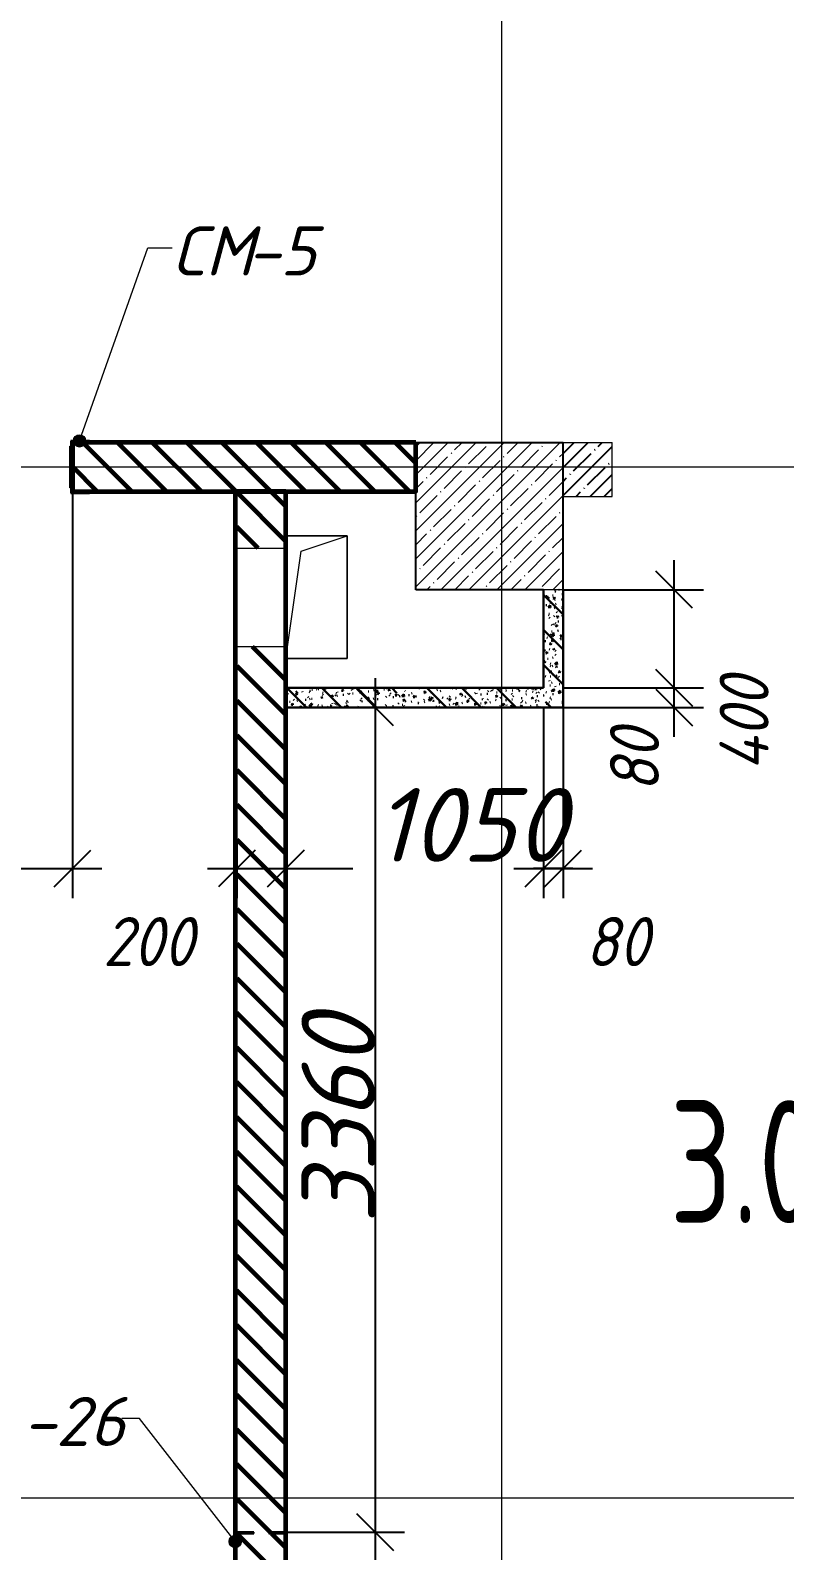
# Model space of a CAD drawing. Header units: millimetres. Extents: x 12986 to 523328, y -9759 to 30092.
# Drawn here: x 419420 to 422494, y -484 to 5710 of the extents above; entities that cross this region are included whole.
import ezdxf

# ---------------------------------------------------------------- set-up
doc = ezdxf.new("R2010")
doc.units = ezdxf.units.MM
for name, color, linetype, lineweight in [('0) ПГП', 1, 'Continuous', 30), ('4) ПГП красный расчет', 12, 'Continuous', 30), ('5) Блок ячеистый', 160, 'Continuous', 60), ('A-ANNO-DIMS', 7, 'Continuous', 9), ('A-AREA-IDEN', 7, 'Continuous', 9), ('A-FLOR', 7, 'Continuous', 9), ('A-GENM', 7, 'Continuous', 9), ('A-GENM-1', 7, 'Continuous', 25), ('A-GENM-IDEN', 7, 'Continuous', 9), ('A-WALL-FNSH-2', 7, 'Continuous', 5), ('I-WALL', 7, 'Continuous', 5), ('S-COLS', 7, 'Continuous', 9), ('S-COLS-1', 7, 'Continuous', 5), ('S-COLS-2', 7, 'Continuous', 25), ('Оси-1', 7, 'Continuous', 20)]:
    doc.layers.add(name, color=color, linetype=linetype, lineweight=lineweight)
doc.layers.add('A-WALL-3', color=7, linetype='Continuous', lineweight=5, true_color=0x000000)
doc.layers.add('A-WALL-9', color=7, linetype='Continuous', lineweight=5, true_color=0x0070df)
doc.styles.add('ISOCPEUR_I_2', font='isocpeui.ttf', dxfattribs={"height": 300})
doc.styles.add('ISOCPEUR_I_3', font='isocpeui.ttf', dxfattribs={"width": 0.9, "height": 200})
doc.styles.add('СПДС', font='ГОСТ тип А.ttf', dxfattribs={"width": 0.9})
doc.dimstyles.new('ISO-2_0_0_9К_СРЕДНИЙ', dxfattribs={"dimscale": 304.8, "dimtxt": 199.196235, "dimasz": 0.492126, "dimexe": 0.393701, "dimexo": 0, "dimgap": 0, "dimtad": 1, "dimdec": 0, "dimzin": 0, "dimdsep": 46, "dimtxsty": 'ISOCPEUR_I_2', "dimblk1": 'OBLIQUE', "dimblk2": 'OBLIQUE', "dimsah": 1, "dimcen": 0.09, "dimdle": 0.393701, "dimazin": 0, "dimtfac": 1, "dimtdec": 4, "dimtix": 1, "dimtmove": 2, "dimatfit": 3, "dimfxl": 1, "dimtvp": 1, "dimtolj": 1, "dimtzin": 0, "dimarcsym": 2})
doc.dimstyles.new('ISO-2_0_0_9К_СРЕДНИЙ_1', dxfattribs={"dimscale": 304.8, "dimtxt": 199.196235, "dimasz": 0.492126, "dimexe": 0.393701, "dimexo": 0, "dimgap": 0, "dimtad": 1, "dimdec": 0, "dimzin": 0, "dimdsep": 46, "dimtxsty": 'ISOCPEUR_I_3', "dimblk1": 'OBLIQUE', "dimblk2": 'OBLIQUE', "dimsah": 1, "dimcen": 0.09, "dimdle": 0.393701, "dimazin": 0, "dimtfac": 1, "dimtdec": 4, "dimtix": 1, "dimtmove": 2, "dimatfit": 3, "dimfxl": 1, "dimtvp": 1, "dimtolj": 1, "dimtzin": 0, "dimarcsym": 2})
doc.dimstyles.new('ISO-2_0_0_9К_СРЕДНИЙ_2', dxfattribs={"dimscale": 304.8, "dimtxt": 199.196235, "dimasz": 0.492126, "dimexe": 0.393701, "dimexo": 0, "dimgap": 0, "dimtad": 1, "dimdec": 0, "dimzin": 0, "dimdsep": 46, "dimtxsty": 'ISOCPEUR_I_2', "dimblk1": 'OBLIQUE', "dimblk2": 'OBLIQUE', "dimsah": 1, "dimcen": 0.09, "dimdle": 0.393701, "dimazin": 0, "dimtfac": 1, "dimtdec": 4, "dimtix": 1, "dimtmove": 0, "dimatfit": 3, "dimfxl": 1, "dimtvp": 1, "dimtolj": 1, "dimtzin": 0, "dimarcsym": 2})
pattern_1 = [(135, (395430.81, -3869.25), (-70.71068, -70.71068), [])]
pattern_2 = [(50, (395430.81, -3869.254), (72.87376, -6.37607), [7.62, -83.82]), (355, (395430.81, -3869.25), (-14.09699, 76.42244), [6.096, -67.056]), (100.451, (395436.88, -3869.785), (58.77696, 70.04687), [6.476, -71.236]), (46.184, (395430.81, -3848.93), (108.43142, -16.81745), [11.43, -125.73]), (96.636, (395439.84, -3850.33), (94.961, 98.9709), [9.714, -106.854]), (351.184, (395430.81, -3848.93), (94.96227, 98.9702), [9.144, -100.584]), (21, (395440.97, -3854.014), (60.64565, -40.90654), [7.62, -83.82]), (326, (395440.97, -3854.01), (24.72083, 73.67493), [6.096, -67.056]), (71.451, (395446.02, -3857.42), (85.36689, 32.76874), [6.476, -71.236]), (37.5, (395430.809, -3869.254), (1.235525, 33.822432), [3.353, -62.89, 3.353, -64.719, -67.31]), (37.5, (395430.809, -3869.254), (1.235525, 33.822432), [-134.315, 3.353, -63.957]), (7.5, (395430.81, -3869.254), (26.728146, 40.07255), [3.353, -35.458, 3.353, -61.366, -25.654]), (7.5, (395430.81, -3869.254), (26.728146, 40.07255), [-103.53, 3.353, -22.301]), (327.5, (395408.152, -3869.254), (54.236318, -2.292117), [3.353, -22.047, 3.353, -75.895, -105.156]), (327.5, (395408.152, -3869.254), (54.236318, -2.292117), [-104.648, 3.353, -101.803]), (317.5, (395397.99, -3869.254), (59.25158, 10.17014), [3.353, -29.667, 3.353, -49.276, -74.676]), (317.5, (395397.99, -3869.254), (59.25158, 10.17014), [-85.649, 3.353, -71.323])]
pattern_3 = [(135, (395430.8, -3869.25), (-142.5612, -142.5612), []), (135, (395573.37, -3869.25), (-142.5612, -142.5612), [252.016, -50.403, 3.353, -47.05])]
pattern_4 = [(45, (395430.81, -3869.25), (-57.02463, 57.02463), []), (45, (395487.83, -3869.25), (-57.02463, 57.02463), [100.806, -20.161, 3.353, -16.808])]

# ---------------------------------------------------------------- blocks, each defined once
blk = doc.blocks.new('AR_Отверстие прямоугольное _в плите_ - AR_Отверстие прямоугольное _в плите_-24428856-АР1_1_Кладочный план 3 этажа')
at = {"layer": 'A-GENM'}
for p, q in [((125, 250), (-125, 250)), ((-62.5, 187.5), (125, 250)), ((125, -250), (125, 250)), ((-125, -250), (-62.5, 187.5)), ((-125, -250), (125, -250))]:
    blk.add_line(p, q, dxfattribs=at)
blk = doc.blocks.new('Фахверк_СКБ_Уголок - Ф-26_200х3950 h-32688301-АР1_1_Кладочный план 3 этажа')
at = {"layer": 'A-GENM-1'}
for p, q in [((200, 156), (125, 156)), ((125, 156), (125, 81)), ((131, 81), (131, 150)), ((131, 150), (200, 150)), ((200, 150), (200, 156)), ((125, 81), (131, 81)), ((131, 19), (125, 19)), ((125, 19), (125, -56)), ((131, -50), (131, 19)), ((125, -56), (200, -56)), ((200, -50), (131, -50)), ((200, -56), (200, -50))]:
    blk.add_line(p, q, dxfattribs=at)
blk = doc.blocks.new('Фахверк_СКБ_Уголок_Тип 2 - СМ-5_200х2480h-30007438-АР1_1_Кладочный план 3 этажа')
at = {"layer": 'A-GENM-1'}
for p, q in [((125, 156), (125, 81)), ((200, 156), (125, 156)), ((131, 81), (131, 150)), ((131, 150), (200, 150)), ((200, 150), (200, 156)), ((125, 81), (131, 81)), ((131, 19), (125, 19)), ((125, 19), (125, -56)), ((131, -50), (131, 19)), ((125, -56), (200, -56)), ((200, -50), (131, -50)), ((200, -56), (200, -50))]:
    blk.add_line(p, q, dxfattribs=at)
blk = doc.blocks.new('Стойка_Влож_Полоса боковая - Полоса-27101091-АР1_1_Кладочный план 3 этажа')
at = {"layer": 'A-GENM'}
for p, q in [((-5, 85), (0, 85)), ((-5, -85), (-5, 85)), ((0, 31), (0, -31)), ((0, -85), (-5, -85))]:
    blk.add_line(p, q, dxfattribs=at)
blk = doc.blocks.new('_Oblique')
at = {"color": 0, "linetype": 'ByBlock', "lineweight": -2}
blk.add_line((-0.5, -0.5), (0.5, 0.5), dxfattribs=at)
blk = doc.blocks.new('*D3546')
at = {"layer": 'A-ANNO-DIMS', "color": 0, "lineweight": -2, "transparency": 16777216}
for p, q in [((420260.8, 2400.7), (420260.8, 2174.6)), ((420460.8, 2400.7), (420460.8, 2174.6)), ((420140.8, 2294.6), (420580.8, 2294.6))]:
    blk.add_line(p, q, dxfattribs=at)
at = {"layer": 'Defpoints', "color": 0, "transparency": 16777216}
for p in [(420260.8, 2400.7), (420460.8, 2400.7), (420460.8, 2294.6)]:
    blk.add_point(p, dxfattribs=at)
at = {"layer": 'A-ANNO-DIMS', "color": 0, "lineweight": -2, "transparency": 16777216, "xscale": 150, "yscale": 150, "zscale": 150, "rotation": 180}
blk.add_blockref('_Oblique', (420260.8, 2294.6), dxfattribs=at)
at = {"layer": 'A-ANNO-DIMS', "color": 0, "lineweight": -2, "transparency": 16777216, "xscale": 150, "yscale": 150, "zscale": 150}
blk.add_blockref('_Oblique', (420460.8, 2294.6), dxfattribs=at)
at = {"layer": 'A-ANNO-DIMS', "color": 0, "transparency": 16777216, "insert": (419715.2, 2097.1), "char_height": 200, "width": 455.087, "attachment_point": 1, "line_spacing_factor": 1.149209, "style": 'ISOCPEUR_I_3'}
blk.add_mtext('\\A1;200', dxfattribs=at)
blk = doc.blocks.new('*D3547')
at = {"layer": 'A-ANNO-DIMS', "color": 0, "lineweight": -2, "transparency": 16777216}
for p, q in [((421510.8, 2949.6), (421510.8, 2174.6)), ((420460.8, 2400.7), (420460.8, 2174.6)), ((420340.8, 2294.6), (420733.7, 2294.6)), ((421630.8, 2294.6), (421470.7, 2294.6))]:
    blk.add_line(p, q, dxfattribs=at)
at = {"layer": 'Defpoints', "color": 0, "transparency": 16777216}
for p in [(421510.8, 2949.6), (420460.8, 2400.7), (421510.8, 2294.6)]:
    blk.add_point(p, dxfattribs=at)
at = {"layer": 'A-ANNO-DIMS', "color": 0, "lineweight": -2, "transparency": 16777216, "xscale": 150, "yscale": 150, "zscale": 150, "rotation": 180}
blk.add_blockref('_Oblique', (420460.8, 2294.6), dxfattribs=at)
at = {"layer": 'A-ANNO-DIMS', "color": 0, "lineweight": -2, "transparency": 16777216, "xscale": 150, "yscale": 150, "zscale": 150}
blk.add_blockref('_Oblique', (421510.8, 2294.6), dxfattribs=at)
at = {"layer": 'A-ANNO-DIMS', "color": 0, "transparency": 16777216, "insert": (420821.8, 2622.6), "char_height": 300, "width": 560.814, "attachment_point": 1, "line_spacing_factor": 1.149209, "style": 'ISOCPEUR_I_2'}
blk.add_mtext('\\A1;1050', dxfattribs=at)
blk = doc.blocks.new('*D3548')
at = {"layer": 'A-ANNO-DIMS', "color": 0, "lineweight": -2, "transparency": 16777216}
for p, q in [((421510.8, 2949.6), (421510.8, 2174.6)), ((421590.8, 2950.7), (421590.8, 2174.6)), ((421390.8, 2294.6), (421710.8, 2294.6))]:
    blk.add_line(p, q, dxfattribs=at)
at = {"layer": 'Defpoints', "color": 0, "transparency": 16777216}
for p in [(421510.8, 2949.6), (421590.8, 2950.7), (421590.8, 2294.6)]:
    blk.add_point(p, dxfattribs=at)
at = {"layer": 'A-ANNO-DIMS', "color": 0, "lineweight": -2, "transparency": 16777216, "xscale": 150, "yscale": 150, "zscale": 150, "rotation": 180}
blk.add_blockref('_Oblique', (421510.8, 2294.6), dxfattribs=at)
at = {"layer": 'A-ANNO-DIMS', "color": 0, "lineweight": -2, "transparency": 16777216, "xscale": 150, "yscale": 150, "zscale": 150}
blk.add_blockref('_Oblique', (421590.8, 2294.6), dxfattribs=at)
at = {"layer": 'A-ANNO-DIMS', "color": 0, "transparency": 16777216, "insert": (421681.8, 2097.1), "char_height": 200, "width": 303.391, "attachment_point": 1, "line_spacing_factor": 1.149209, "style": 'ISOCPEUR_I_3'}
blk.add_mtext('\\A1;80', dxfattribs=at)
blk = doc.blocks.new('*D3556')
at = {"layer": 'A-ANNO-DIMS', "color": 0, "lineweight": -2, "transparency": 16777216}
for p, q in [((419590.8, 3830.7), (419590.8, 2174.6)), ((417940.8, 3200.7), (417940.8, 2174.6)), ((417820.8, 2294.6), (419710.8, 2294.6))]:
    blk.add_line(p, q, dxfattribs=at)
at = {"layer": 'Defpoints', "color": 0, "transparency": 16777216}
for p in [(419590.8, 3830.7), (417940.8, 3200.7), (419590.8, 2294.6)]:
    blk.add_point(p, dxfattribs=at)
at = {"layer": 'A-ANNO-DIMS', "color": 0, "lineweight": -2, "transparency": 16777216, "xscale": 150, "yscale": 150, "zscale": 150, "rotation": 180}
blk.add_blockref('_Oblique', (417940.8, 2294.6), dxfattribs=at)
at = {"layer": 'A-ANNO-DIMS', "color": 0, "lineweight": -2, "transparency": 16777216, "xscale": 150, "yscale": 150, "zscale": 150}
blk.add_blockref('_Oblique', (419590.8, 2294.6), dxfattribs=at)
at = {"layer": 'A-ANNO-DIMS', "color": 0, "transparency": 16777216, "insert": (418765.8, 2444.6), "char_height": 300, "width": 560.814, "attachment_point": 5, "style": 'ISOCPEUR_I_2'}
blk.add_mtext('\\A1;1650', dxfattribs=at)
blk = doc.blocks.new('*D3580')
at = {"layer": 'A-ANNO-DIMS', "color": 0, "lineweight": -2, "transparency": 16777216}
for p, q in [((422043.4, 2830.7), (422043.4, 3150.7)), ((421593.9, 3030.7), (422163.4, 3030.7)), ((421590.8, 2950.7), (422163.4, 2950.7))]:
    blk.add_line(p, q, dxfattribs=at)
at = {"layer": 'Defpoints', "color": 0, "transparency": 16777216}
for p in [(421593.9, 3030.7), (422043.4, 3030.7), (421590.8, 2950.7)]:
    blk.add_point(p, dxfattribs=at)
at = {"layer": 'A-ANNO-DIMS', "color": 0, "lineweight": -2, "transparency": 16777216, "xscale": 150, "yscale": 150, "zscale": 150}
for p, rotation in [((422043.4, 3030.7), 90), ((422043.4, 2950.7), 270)]:
    blk.add_blockref('_Oblique', p, dxfattribs=dict(at, rotation=rotation))
at = {"layer": 'A-ANNO-DIMS', "color": 0, "transparency": 16777216, "insert": (421782.1, 2605.6), "char_height": 200, "width": 303.391, "attachment_point": 1, "rotation": 90, "line_spacing_factor": 1.149209, "style": 'ISOCPEUR_I_3'}
blk.add_mtext('\\A1;80', dxfattribs=at)
blk = doc.blocks.new('*D3581')
at = {"layer": 'A-ANNO-DIMS', "color": 0, "lineweight": -2, "transparency": 16777216}
for p, q in [((422043.4, 2910.7), (422043.4, 3550.7)), ((421590.8, 3430.7), (422163.4, 3430.7)), ((421593.9, 3030.7), (422163.4, 3030.7))]:
    blk.add_line(p, q, dxfattribs=at)
at = {"layer": 'Defpoints', "color": 0, "transparency": 16777216}
for p in [(421590.8, 3430.7), (422043.4, 3430.7), (421593.9, 3030.7)]:
    blk.add_point(p, dxfattribs=at)
at = {"layer": 'A-ANNO-DIMS', "color": 0, "lineweight": -2, "transparency": 16777216, "xscale": 150, "yscale": 150, "zscale": 150}
for p, rotation in [((422043.4, 3430.7), 90), ((422043.4, 3030.7), 270)]:
    blk.add_blockref('_Oblique', p, dxfattribs=dict(at, rotation=rotation))
at = {"layer": 'A-ANNO-DIMS', "color": 0, "transparency": 16777216, "insert": (422228.8, 2693.8), "char_height": 200, "width": 473.474, "attachment_point": 1, "rotation": 90, "line_spacing_factor": 1.149209, "style": 'ISOCPEUR_I_3'}
blk.add_mtext('\\A1;400', dxfattribs=at)
blk = doc.blocks.new('*D3672')
at = {"layer": 'A-ANNO-DIMS', "color": 0, "lineweight": -2, "transparency": 16777216}
for p, q in [((420824.6, 3070.7), (420824.6, -529.3)), ((420930.6, 2950.7), (420704.6, 2950.7)), ((420466.8, -409.3), (420944.6, -409.3))]:
    blk.add_line(p, q, dxfattribs=at)
at = {"layer": 'Defpoints', "color": 0, "transparency": 16777216}
for p in [(420930.6, 2950.7), (420466.8, -409.3), (420824.6, -409.3)]:
    blk.add_point(p, dxfattribs=at)
at = {"layer": 'A-ANNO-DIMS', "color": 0, "lineweight": -2, "transparency": 16777216, "xscale": 150, "yscale": 150, "zscale": 150}
for p, rotation in [((420824.6, 2950.7), 90), ((420824.6, -409.3), 270)]:
    blk.add_blockref('_Oblique', p, dxfattribs=dict(at, rotation=rotation))
at = {"layer": 'A-ANNO-DIMS', "color": 0, "transparency": 16777216, "insert": (420674.6, 1270.7), "char_height": 300, "width": 606.782, "attachment_point": 5, "rotation": 90, "style": 'ISOCPEUR_I_2'}
blk.add_mtext('\\A1;3360', dxfattribs=at)
blk = doc.blocks.new('*D3673')
at = {"layer": 'A-ANNO-DIMS', "color": 0, "lineweight": -2, "transparency": 16777216}
for p, q in [((420824.6, -289.3), (420824.6, -3889.3)), ((420466.8, -409.3), (420944.6, -409.3)), ((420930.6, -3769.3), (420704.6, -3769.3))]:
    blk.add_line(p, q, dxfattribs=at)
at = {"layer": 'Defpoints', "color": 0, "transparency": 16777216}
for p in [(420466.8, -409.3), (420824.6, -3769.3), (420930.6, -3769.3)]:
    blk.add_point(p, dxfattribs=at)
at = {"layer": 'A-ANNO-DIMS', "color": 0, "lineweight": -2, "transparency": 16777216, "xscale": 150, "yscale": 150, "zscale": 150}
for p, rotation in [((420824.6, -409.3), 90), ((420824.6, -3769.3), 270)]:
    blk.add_blockref('_Oblique', p, dxfattribs=dict(at, rotation=rotation))
at = {"layer": 'A-ANNO-DIMS', "color": 0, "transparency": 16777216, "insert": (420674.6, -2089.3), "char_height": 300, "width": 606.782, "attachment_point": 5, "rotation": 90, "style": 'ISOCPEUR_I_2'}
blk.add_mtext('\\A1;3360', dxfattribs=at)

msp = doc.modelspace()

# ---------------------------------------------------------------- hatches: boundary and pattern name
h = msp.add_hatch()
h.set_pattern_fill('FP_4', color=256, style=0, pattern_type=2)
h.set_pattern_definition(pattern_4)
h.paths.add_polyline_path([(424154.2315, 3810.74642), (424640.552, 3810.74642), (424640.552, 4030.74642), (423540.552, 4030.74642), (423540.552, 3810.74642), (423620.552, 3810.74642)], flags=0)
h.paths.add_polyline_path([(421790.8086, 3810.74642), (421790.8086, 4030.74642), (421590.80854, 4030.74642), (421590.80854, 3810.74642)], flags=0)
h.paths.add_polyline_path([(422890.8086, 3810.74642), (423140.552, 3810.74642), (423140.552, 4030.74642), (422890.8086, 4030.74642)], flags=0)
at = {"layer": '0) ПГП'}
h = msp.add_hatch(dxfattribs=at)
h.set_pattern_fill('FP_6', color=256, style=0, pattern_type=2)
h.set_pattern_definition(pattern_2)
h.paths.add_polyline_path([(421590.80854, 2950.74642), (421590.80854, 3430.74642), (421510.80854, 3430.74642), (421510.80854, 2950.74642)], flags=0)
h = msp.add_hatch(dxfattribs=at)
h.set_pattern_fill('FP_7', color=256, style=0, pattern_type=2)
h.set_pattern_definition(pattern_3)
h.paths.add_polyline_path([(421590.80854, 2950.74642), (421590.80854, 3430.74642), (421510.80854, 3430.74642), (421510.80854, 2950.74642)], flags=0)
h = msp.add_hatch(dxfattribs=at)
h.set_pattern_fill('FP_6', color=256, style=0, pattern_type=2)
h.set_pattern_definition(pattern_2)
h.paths.add_polyline_path([(421446.53119, 2950.74642), (421510.80854, 2950.74642), (421510.80854, 3030.74642), (420460.80873, 3030.74642), (420460.80873, 2950.74642)], flags=0)
h = msp.add_hatch(dxfattribs=at)
h.set_pattern_fill('FP_7', color=256, style=0, pattern_type=2)
h.set_pattern_definition(pattern_3)
h.paths.add_polyline_path([(421446.53119, 2950.74642), (421510.80854, 2950.74642), (421510.80854, 3030.74642), (420460.80873, 3030.74642), (420460.80873, 2950.74642)], flags=0)
at = {"layer": '5) Блок ячеистый'}
h = msp.add_hatch(dxfattribs=at)
h.set_pattern_fill('FP_1', color=256, style=0, pattern_type=2)
h.set_pattern_definition(pattern_1)
h.paths.add_polyline_path([(419659.80853, 3830.74642), (420990.80853, 3830.74642), (420990.80853, 4030.74642), (419590.80853, 4030.74642), (419590.80853, 3830.74642)], flags=0)
h = msp.add_hatch(dxfattribs=at)
h.set_pattern_fill('FP_1', color=256, style=0, pattern_type=2)
h.set_pattern_definition(pattern_1)
h.paths.add_polyline_path([(420329.80852, -3769.25359), (420460.80873, -3769.25359), (420460.80873, -415.25359), (420391.80873, -415.25359), (420391.80873, -409.25359), (420460.80873, -409.25359), (420460.80873, 3199.78694), (420260.80873, 3199.78694), (420260.80873, -409.25359), (420329.80873, -409.25359), (420329.80873, -415.25359), (420260.80873, -415.25359), (420260.9873, -3763.25359), (420329.80852, -3763.25359)], flags=0)
h.paths.add_polyline_path([(420460.80873, 3599.78694), (420460.80873, 3830.74642), (420260.80873, 3830.74642), (420260.80873, 3599.78694)], flags=0)
at = {"layer": 'A-GENM-IDEN'}
h = msp.add_hatch(color=256, dxfattribs=at)
edge = h.paths.add_edge_path(flags=0)
edge.add_arc((419619.80853, 4036.74642), 25, 0, 360)
h = msp.add_hatch(color=256, dxfattribs=at)
edge = h.paths.add_edge_path(flags=0)
edge.add_arc((420254.80873, -446.75359), 25, 0, 360)
at = {"layer": 'S-COLS-1'}
h = msp.add_hatch(dxfattribs=at)
h.set_pattern_fill('FP_4', color=256, style=0, pattern_type=2)
h.set_pattern_definition(pattern_4)
h.paths.add_polyline_path([(421510.80854, 3430.74642), (421590.80854, 3430.74642), (421590.80854, 4030.74642), (420990.80854, 4030.74642), (420990.80854, 3430.74642), (421446.53119, 3430.74642)], flags=0)

# ---------------------------------------------------------------- linework, layer by layer
at = {"layer": '0) ПГП'}
for p, q in [((421590.80854, 2950.74642), (421590.80854, 3430.74642)), ((420460.80873, 2950.74642), (421590.80854, 2950.74642))]:
    msp.add_line(p, q, dxfattribs=at)
at = {"layer": '4) ПГП красный расчет'}
for q in [(421510.80854, 3430.74642), (420460.80873, 3030.74642)]:
    msp.add_line((421510.80854, 3030.74642), q, dxfattribs=at)
at = {"layer": '5) Блок ячеистый'}
for points in [[(420990.80854, 4030.74642), (419590.80853, 4030.74642), (419590.80853, 3830.74642), (420990.80854, 3830.74642)], [(420254.80852, -3769.25359), (420460.80873, -3769.25359), (420460.80873, 3830.74642), (420254.80852, 3830.74642)]]:
    msp.add_lwpolyline(points, close=True, dxfattribs=at)
at = {"layer": 'A-FLOR'}
for p, q in [((420460.80873, 3650.74647), (420710.80873, 3650.74647)), ((420710.80873, 3650.74647), (420710.80873, 3150.74647)), ((420710.80873, 3150.74647), (420460.80873, 3150.74647))]:
    msp.add_line(p, q, dxfattribs=at)
at = {"layer": 'A-GENM-IDEN'}
for p, q in [((419619.80853, 4036.74642), (419898.85745, 4823.66554)), ((419898.85745, 4823.66554), (419997.64481, 4823.66554)), ((419864.70662, 54.43663), (419791.70421, 54.43663)), ((420254.80873, -446.75359), (419864.70662, 54.43663))]:
    msp.add_line(p, q, dxfattribs=at)
for centre in [(419619.80853, 4036.74642), (420254.80873, -446.75359)]:
    msp.add_circle(centre, 25, dxfattribs=at)
at = {"layer": 'A-WALL-3'}
for p, q in [((421590.80854, 3810.74642), (421590.80854, 4030.74642)), ((421590.80854, 4030.74642), (421790.8086, 4030.74642)), ((421790.8086, 3810.74642), (421790.8086, 4030.74642)), ((421590.80854, 3810.74642), (421790.8086, 3810.74642))]:
    msp.add_line(p, q, dxfattribs=at)
at = {"layer": 'A-WALL-9'}
for p, q in [((421590.80854, 3430.74642), (421510.80854, 3430.74642)), ((420460.80873, 3030.74642), (420460.80873, 2950.74642))]:
    msp.add_line(p, q, dxfattribs=at)
at = {"layer": 'A-WALL-FNSH-2'}
for p, q in [((419659.80853, 4030.74642), (420990.80853, 4030.74642)), ((420990.80853, 3830.74642), (420990.80853, 4030.74642)), ((419590.80853, 3899.74642), (419590.80853, 3961.74642)), ((420260.80873, 3830.74642), (419659.80853, 3830.74642)), ((420260.80873, 3830.74642), (420260.80873, 3599.78694)), ((420460.80873, 3830.74642), (420460.80873, 3599.78694)), ((420990.80853, 3830.74642), (420460.80873, 3830.74642)), ((420260.80873, 3599.78694), (420460.80873, 3599.78694)), ((420260.80873, -409.25359), (420260.80873, 3199.78694)), ((420260.80873, 3199.78694), (420460.80873, 3199.78694)), ((420460.80873, 3030.74642), (420460.80873, 3199.78694)), ((420460.80873, -409.25359), (420460.80873, 2950.74642))]:
    msp.add_line(p, q, dxfattribs=at)
at = {"layer": 'I-WALL'}
for p, q in [((420260.80873, 3199.78694), (420260.80873, 3599.78694)), ((420460.80873, 3599.78694), (420460.80873, 3199.78694))]:
    msp.add_line(p, q, dxfattribs=at)
at = {"layer": 'S-COLS'}
msp.add_line((421590.80854, 3430.74642), (421510.80854, 3430.74642), dxfattribs=at)
at = {"layer": 'S-COLS-2'}
for p, q in [((420990.80854, 3430.74642), (420990.80854, 4030.74642)), ((420990.80854, 4030.74642), (421590.80854, 4030.74642)), ((421590.80854, 3430.74642), (421590.80854, 4030.74642)), ((421510.80854, 3430.74642), (420990.80854, 3430.74642))]:
    msp.add_line(p, q, dxfattribs=at)
at = {"layer": 'Оси-1'}
for p, q in [((421340.80852, -8019.25359), (421340.80852, 24767.68957)), ((389220.80855, 3930.74641), (521382.43658, 3930.74641)), ((389220.80855, -269.25359), (521382.43658, -269.25359))]:
    msp.add_line(p, q, dxfattribs=at)

# ---------------------------------------------------------------- block references
at = {"layer": 'A-GENM'}
for name, p in [('Стойка_Влож_Полоса боковая - Полоса-27101091-АР1_1_Кладочный план 3 этажа', (419584.80853, 3930.74642)), ('AR_Отверстие прямоугольное _в плите_ - AR_Отверстие прямоугольное _в плите_-24428856-АР1_1_Кладочный план 3 этажа', (420585.80873, 3400.74647))]:
    msp.add_blockref(name, p, dxfattribs=at)
at = {"layer": 'A-GENM-1'}
msp.add_blockref('Фахверк_СКБ_Уголок_Тип 2 - СМ-5_200х2480h-30007438-АР1_1_Кладочный план 3 этажа', (419459.80853, 3880.74642), dxfattribs=at)
at = {"layer": 'A-GENM-1', "rotation": 269.9999999999999}
msp.add_blockref('Фахверк_СКБ_Уголок - Ф-26_200х3950 h-32688301-АР1_1_Кладочный план 3 этажа', (420310.80873, -284.25359), dxfattribs=at)

# ---------------------------------------------------------------- texts
at = {"layer": 'A-AREA-IDEN', "insert": (422025.24014, 1350.41226), "char_height": 500, "width": 1327.5945, "attachment_point": 1, "style": 'СПДС'}
msp.add_mtext('3.03', dxfattribs=at)
at = {"layer": 'A-GENM-IDEN', "char_height": 200, "attachment_point": 1, "style": 'ISOCPEUR_I_2'}
for s, insert, width in [('СМ', (419997.64481, 4911.28013), 367.9745625), ('-5', (420301.25418, 4911.28013), 317.46825), ('-26', (419386.74967, 142.05121), 476.202375)]:
    msp.add_mtext(s, dxfattribs=dict(at, insert=insert, width=width))

# ---------------------------------------------------------------- dimensions: what is measured, and where the dimension line sits
at = {"layer": 'A-ANNO-DIMS'}
dim = msp.add_linear_dim(base=(419590.80853, 2294.60769), p1=(417940.80853, 3200.74642), p2=(419590.80853, 3830.74642), dimstyle='ISO-2_0_0_9К_СРЕДНИЙ_2', override={"dimpost": '<>', "dimfxl": 1766.182324}, dxfattribs=at)
dim.commit()
dim.dimension.update_dxf_attribs({"geometry": '*D3556', "text_midpoint": (418765.80853, 2444.60769)})
for base, p1, p2, override, picture, middle in [((422043.40498, 3430.74642), (421593.85654, 3030.74642), (421590.80854, 3430.74642), {"dimpost": '<>', "dimfxl": 400.011613}, '*D3581', (422362.104, 2930.53333)), ((422043.40498, 3030.74642), (421590.80854, 2950.74642), (421593.85654, 3030.74642), {"dimpost": '<>', "dimfxl": 80.058043}, '*D3580', (421915.44717, 2757.33793))]:
    dim = msp.add_linear_dim(base=base, p1=p1, p2=p2, angle=90, dimstyle='ISO-2_0_0_9К_СРЕДНИЙ_1', override=override, dxfattribs=at)
    dim.commit()
    dim.dimension.update_dxf_attribs({"geometry": picture, "text_midpoint": middle, "dimtype": 160, "text_rotation": 90})
for base, p1, p2, picture, middle in [((420824.57899, -409.25359), (420930.64501, 2950.74642), (420466.80873, -409.25359), '*D3672', (420674.57899, 1270.74642)), ((420824.57899, -3769.25359), (420466.80873, -409.25359), (420930.64501, -3769.25359), '*D3673', (420674.57899, -2089.25359))]:
    dim = msp.add_linear_dim(base=base, p1=p1, p2=p2, angle=90, dimstyle='ISO-2_0_0_9К_СРЕДНИЙ_2', override={"dimpost": '<>', "dimfxl": 3391.8644}, dxfattribs=at)
    dim.commit()
    dim.dimension.update_dxf_attribs({"geometry": picture, "text_midpoint": middle})
for base, p1, p2, dimstyle, override, picture, middle in [((421510.80854, 2294.60769), (420460.80873, 2400.67371), (421510.80854, 2949.64354), 'ISO-2_0_0_9К_СРЕДНИЙ', {"dimpost": '<>', "dimfxl": 1184.849136}, '*D3547', (421102.21197, 2422.56551)), ((421590.80854, 2294.60769), (421510.80854, 2949.64354), (421590.80854, 2950.74642), 'ISO-2_0_0_9К_СРЕДНИЙ_1', {"dimpost": '<>', "dimfxl": 80.007602}, '*D3548', (421833.47052, 1963.77892)), ((420460.80873, 2294.60769), (420260.80873, 2400.67371), (420460.80873, 2400.67371), 'ISO-2_0_0_9К_СРЕДНИЙ_1', {"dimpost": '<>', "dimfxl": 200}, '*D3546', (419942.69883, 1963.77892))]:
    dim = msp.add_linear_dim(base=base, p1=p1, p2=p2, dimstyle=dimstyle, override=override, dxfattribs=at)
    dim.commit()
    dim.dimension.update_dxf_attribs({"geometry": picture, "text_midpoint": middle, "dimtype": 160})

doc.saveas('drawing.dxf')
